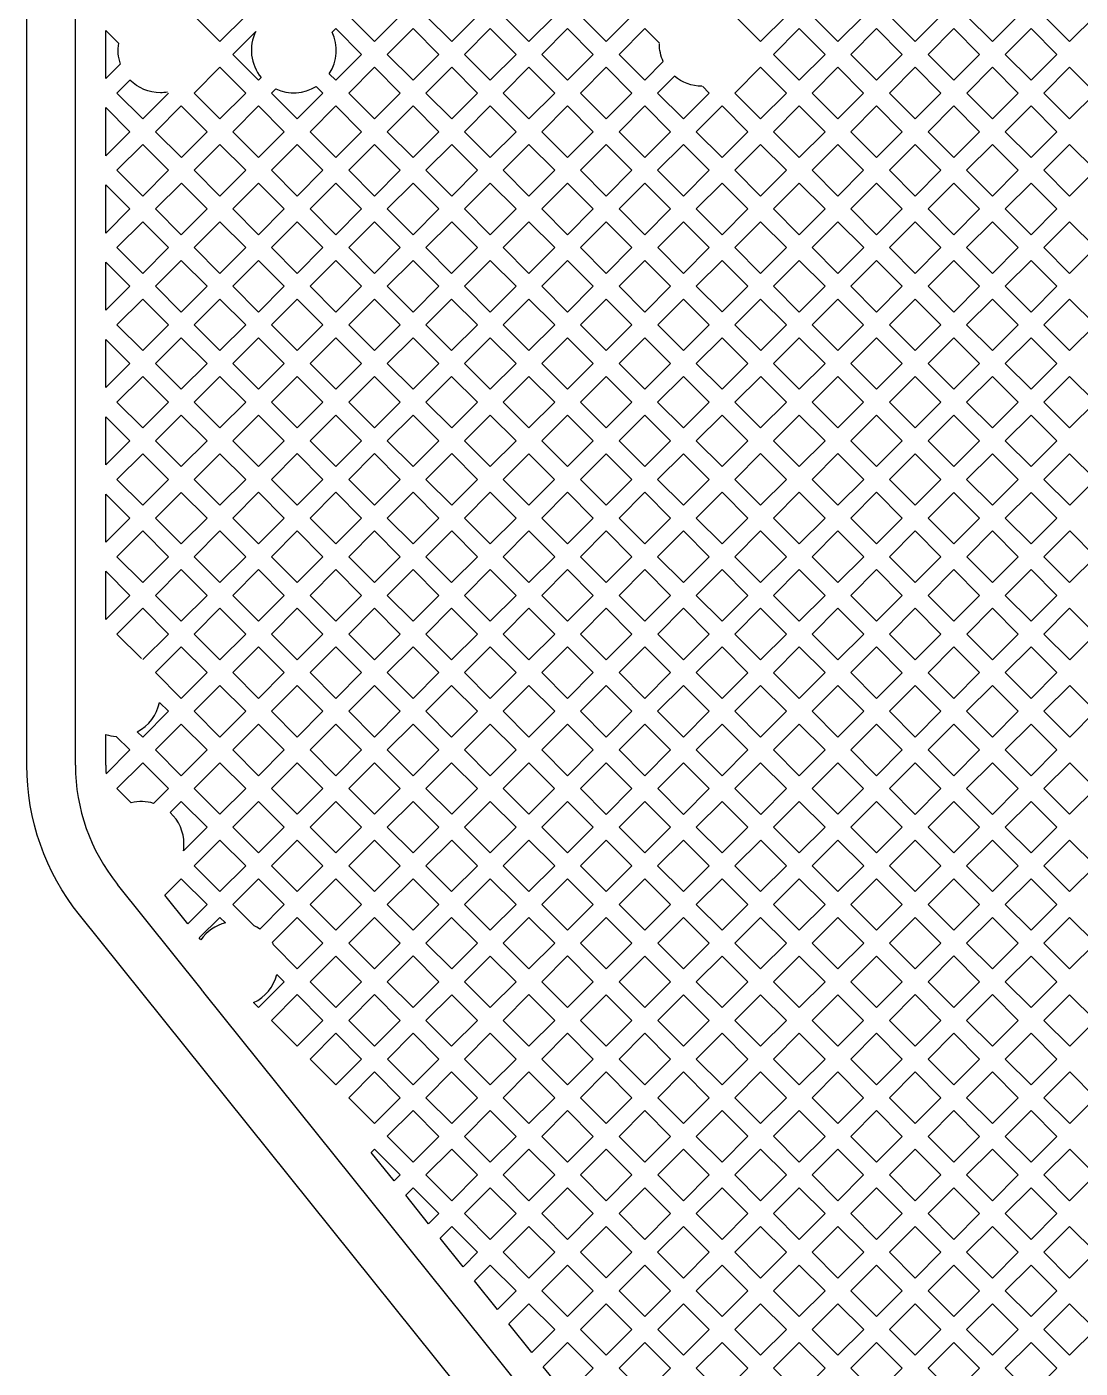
# Model space of a CAD drawing. Extents: x 1596 to 1844, y -134 to 41.
# Drawn here: x 1627.4 to 1631.81, y -67.77 to -62.16 of the extents above; entities that cross this region are included whole.
import ezdxf

# ---------------------------------------------------------------- set-up
doc = ezdxf.new("R2010")
doc.units = 0
doc.layers.add('gbr-dxf_layer0', color=7, linetype='Continuous')
doc.layers.add('gbr-outline-dxf_layer1', color=2, linetype='Continuous')

msp = doc.modelspace()

# ---------------------------------------------------------------- linework, layer by layer
at = {"layer": 'gbr-dxf_layer0'}
for p, q in [((1627.7353, -62.3784), (1627.7353, -62.1773)), ((1628.267, -62.2778), (1628.3631, -62.1817)), ((1627.7353, -62.7017), (1627.7353, -62.5004)), ((1627.7353, -63.0251), (1627.7353, -62.8237)), ((1627.7353, -63.3481), (1627.7353, -63.147)), ((1627.7353, -63.6715), (1627.7353, -63.4704)), ((1627.7353, -63.9948), (1627.7353, -63.7937)), ((1627.7353, -64.3182), (1627.7353, -64.1168)), ((1627.7353, -64.6413), (1627.7353, -64.4402)), ((1627.782, -64.7024), (1627.8848, -64.8052))]:
    msp.add_line(p, q, dxfattribs=at)
at = {"layer": 'gbr-dxf_layer0', "linetype": 'Continuous'}
for points in [[(1627.6081, -64.953, -0.013652), (1627.6083, -64.9434), (1627.6083, -59.6032, -0.414219), (1627.905, -59.3065), (1628.8828, -59.3065)], [(1627.7353, -62.1773), (1627.7885, -62.2304, 0.125874), (1627.7955, -62.3182), (1627.7353, -62.3784)], [(1628.3631, -62.1817, 0.297033), (1628.3859, -62.3744), (1628.3748, -62.3856), (1628.267, -62.2778)], [(1629.8834, -62.2778), (1629.9911, -62.3855), (1630.0686, -62.308, -0.109125), (1630.0521, -62.2331)], [(1627.9938, -62.4358, -0.042719), (1627.9637, -62.4384, -0.201785), (1627.8366, -62.3849), (1627.7821, -62.4394)], [(1630.2299, -62.4109, -0.176912), (1630.1153, -62.3691), (1630.045, -62.4394)], [(1627.6083, -65.2514), (1627.6083, -64.9625, -0.013665), (1627.6081, -64.953)], [(1627.7353, -65.2514), (1627.7353, -65.1234, 0.062695), (1627.7791, -65.1306), (1627.8359, -65.1874), (1627.7363, -65.287)], [(1628.0605, -65.6092, 0.039385), (1628.0627, -65.5813, 0.211271), (1628.0046, -65.4498)], [(1630.4183, -78.5732), (1630.4183, -75.576), (1630.4183, -74.941), (1630.4183, -71.9438), (1630.4183, -71.3088), (1630.4183, -70.6738), (1630.4183, -70.0388), (1630.4183, -69.4038), (1630.4183, -69.0319), (1628.1464, -66.2016, -0.026049), (1628.1349, -66.1872), (1627.7839, -65.7499)]]:
    msp.add_lwpolyline(points, format="xyb", dxfattribs=at)
for points in [[(1628.1053, -62.1162), (1628.2131, -62.0084), (1628.3209, -62.1162), (1628.2131, -62.2239)], [(1628.752, -62.1162), (1628.8598, -62.0084), (1628.9675, -62.116), (1628.8597, -62.2238)], [(1629.0752, -62.116), (1629.1829, -62.0084), (1629.2907, -62.1162), (1629.183, -62.2238)], [(1629.3984, -62.1162), (1629.5062, -62.0084), (1629.614, -62.1162), (1629.5062, -62.2239)], [(1629.7218, -62.1162), (1629.8296, -62.0084), (1629.9373, -62.1162), (1629.8296, -62.2239)], [(1630.3682, -62.1161), (1630.476, -62.0083), (1630.5838, -62.1161), (1630.476, -62.2239)], [(1630.6916, -62.1161), (1630.7994, -62.0083), (1630.9072, -62.116), (1630.7994, -62.2239)], [(1631.015, -62.116), (1631.1227, -62.0084), (1631.2305, -62.1162), (1631.1228, -62.2238)], [(1631.3382, -62.1162), (1631.446, -62.0084), (1631.5538, -62.1161), (1631.446, -62.2239)], [(1631.6615, -62.1161), (1631.7693, -62.0083), (1631.8771, -62.1161), (1631.7693, -62.2239)], [(1628.9135, -62.2777), (1629.0213, -62.1699), (1629.1291, -62.2777), (1629.0213, -62.3855)], [(1629.2369, -62.2777), (1629.3445, -62.17), (1629.4523, -62.2778), (1629.3447, -62.3855)], [(1629.5601, -62.2778), (1629.6679, -62.17), (1629.7757, -62.2778), (1629.6679, -62.3856)], [(1630.5299, -62.2778), (1630.6377, -62.17), (1630.7455, -62.2778), (1630.6377, -62.3856)], [(1630.8532, -62.2778), (1630.9611, -62.1699), (1631.0689, -62.2777), (1630.961, -62.3856)], [(1631.1767, -62.2777), (1631.2843, -62.17), (1631.3921, -62.2778), (1631.2844, -62.3855)], [(1631.4998, -62.2778), (1631.6076, -62.17), (1631.7154, -62.2778), (1631.6076, -62.3856)], [(1628.1053, -62.4395), (1628.2131, -62.3317), (1628.3209, -62.4395), (1628.2131, -62.5473)], [(1628.7519, -62.4394), (1628.8597, -62.3316), (1628.9675, -62.4394), (1628.8597, -62.5472)], [(1629.0752, -62.4394), (1629.183, -62.3316), (1629.2908, -62.4394), (1629.183, -62.5472)], [(1629.3986, -62.4394), (1629.5062, -62.3317), (1629.614, -62.4395), (1629.5063, -62.5472)], [(1629.7218, -62.4395), (1629.8296, -62.3317), (1629.9372, -62.4394), (1629.8294, -62.5472)], [(1630.3683, -62.4394), (1630.476, -62.3317), (1630.5838, -62.4395), (1630.4761, -62.5472)], [(1630.6916, -62.4395), (1630.7994, -62.3317), (1630.9071, -62.4395), (1630.7994, -62.5472)], [(1631.0149, -62.4395), (1631.1228, -62.3316), (1631.2305, -62.4393), (1631.1226, -62.5472)], [(1631.3383, -62.4393), (1631.446, -62.3317), (1631.5537, -62.4394), (1631.4461, -62.5471)], [(1631.6615, -62.4394), (1631.7693, -62.3317), (1631.877, -62.4394), (1631.7692, -62.5472)], [(1627.9438, -62.601), (1628.0514, -62.4934), (1628.1592, -62.6012), (1628.0516, -62.7088)], [(1628.267, -62.6012), (1628.3748, -62.4934), (1628.4824, -62.601), (1628.3746, -62.7088)], [(1628.5902, -62.601), (1628.698, -62.4932), (1628.8058, -62.601), (1628.698, -62.7088)], [(1628.9135, -62.601), (1629.0213, -62.4932), (1629.1291, -62.601), (1629.0213, -62.7088)], [(1629.2369, -62.601), (1629.3447, -62.4932), (1629.4525, -62.601), (1629.3447, -62.7088)], [(1629.5602, -62.601), (1629.6679, -62.4934), (1629.7756, -62.601), (1629.6679, -62.7087)], [(1629.8833, -62.601), (1629.9911, -62.4932), (1630.0989, -62.601), (1629.9911, -62.7088)], [(1630.2067, -62.601), (1630.3144, -62.4932), (1630.4222, -62.601), (1630.3144, -62.7088)], [(1630.53, -62.601), (1630.6377, -62.4933), (1630.7455, -62.6011), (1630.6378, -62.7088)], [(1630.8532, -62.6011), (1630.961, -62.4934), (1631.0688, -62.6011), (1630.961, -62.7089)], [(1631.1765, -62.6011), (1631.2844, -62.4932), (1631.3922, -62.601), (1631.2843, -62.7089)], [(1631.4999, -62.601), (1631.6076, -62.4933), (1631.7153, -62.601), (1631.6077, -62.7087)], [(1627.7821, -62.7627), (1627.8899, -62.6549), (1627.9977, -62.7627), (1627.8899, -62.8705)], [(1628.1054, -62.7627), (1628.2131, -62.655), (1628.3208, -62.7627), (1628.2131, -62.8704)], [(1628.4285, -62.7627), (1628.5363, -62.6549), (1628.6441, -62.7627), (1628.5363, -62.8705)], [(1628.7519, -62.7627), (1628.8597, -62.6549), (1628.9674, -62.7627), (1628.8597, -62.8705)], [(1629.0752, -62.7627), (1629.183, -62.6549), (1629.2908, -62.7627), (1629.183, -62.8705)], [(1629.3986, -62.7627), (1629.5063, -62.6549), (1629.614, -62.7626), (1629.5062, -62.8704)], [(1629.7218, -62.7626), (1629.8294, -62.6549), (1629.9372, -62.7627), (1629.8296, -62.8704)], [(1630.045, -62.7627), (1630.1528, -62.6549), (1630.2606, -62.7627), (1630.1528, -62.8705)], [(1630.3683, -62.7627), (1630.4761, -62.6549), (1630.5839, -62.7627), (1630.4761, -62.8705)], [(1630.6917, -62.7627), (1630.7994, -62.655), (1630.9071, -62.7627), (1630.7994, -62.8704)], [(1631.0149, -62.7627), (1631.1226, -62.655), (1631.2304, -62.7627), (1631.1227, -62.8705)], [(1631.3382, -62.7627), (1631.4461, -62.6549), (1631.5538, -62.7626), (1631.4459, -62.8705)], [(1631.6615, -62.7626), (1631.7692, -62.6549), (1631.877, -62.7627), (1631.7693, -62.8704)], [(1627.9438, -62.9244), (1628.0516, -62.8166), (1628.1592, -62.9243), (1628.0514, -63.032)], [(1628.267, -62.9243), (1628.3746, -62.8166), (1628.4824, -62.9244), (1628.3748, -63.032)], [(1628.5902, -62.9244), (1628.698, -62.8166), (1628.8058, -62.9244), (1628.698, -63.0322)], [(1628.9135, -62.9244), (1629.0213, -62.8166), (1629.1291, -62.9244), (1629.0213, -63.0322)], [(1629.2369, -62.9244), (1629.3447, -62.8166), (1629.4523, -62.9243), (1629.3445, -63.032)], [(1629.5601, -62.9243), (1629.6679, -62.8165), (1629.7757, -62.9243), (1629.6679, -63.032)], [(1629.8834, -62.9243), (1629.9911, -62.8166), (1630.0989, -62.9244), (1629.9912, -63.032)], [(1630.2067, -62.9244), (1630.3144, -62.8166), (1630.4222, -62.9244), (1630.3144, -63.0322)], [(1630.53, -62.9244), (1630.6378, -62.8166), (1630.7455, -62.9243), (1630.6377, -63.0321)], [(1630.8533, -62.9243), (1630.961, -62.8166), (1631.0688, -62.9244), (1630.9611, -63.0321)], [(1631.1765, -62.9244), (1631.2843, -62.8166), (1631.392, -62.9243), (1631.2843, -63.0321)], [(1631.4998, -62.9243), (1631.6077, -62.8165), (1631.7154, -62.9243), (1631.6076, -63.0321)], [(1627.7821, -63.0861), (1627.8899, -62.9783), (1627.9976, -63.0859), (1627.8898, -63.1937)], [(1628.1053, -63.0859), (1628.2131, -62.9781), (1628.3209, -63.0859), (1628.2131, -63.1937)], [(1628.4287, -63.0859), (1628.5363, -62.9783), (1628.6441, -63.0861), (1628.5364, -63.1937)], [(1628.7519, -63.0861), (1628.8597, -62.9783), (1628.9674, -63.0861), (1628.8597, -63.1938)], [(1629.0752, -63.0861), (1629.183, -62.9783), (1629.2907, -63.0859), (1629.1829, -63.1937)], [(1629.3984, -63.0859), (1629.5062, -62.9781), (1629.614, -63.0859), (1629.5062, -63.1937)], [(1629.7218, -63.0859), (1629.8296, -62.9781), (1629.9373, -63.0859), (1629.8296, -63.1937)], [(1630.0451, -63.0859), (1630.1528, -62.9783), (1630.2606, -63.0861), (1630.1529, -63.1937)], [(1630.3683, -63.0861), (1630.4761, -62.9783), (1630.5838, -63.086), (1630.476, -63.1938)], [(1630.6916, -63.086), (1630.7994, -62.9782), (1630.9072, -63.086), (1630.7994, -63.1938)], [(1631.0149, -63.086), (1631.1227, -62.9783), (1631.2304, -63.086), (1631.1227, -63.1937)], [(1631.3381, -63.086), (1631.4459, -62.9782), (1631.5537, -63.086), (1631.4459, -63.1938)], [(1631.6615, -63.086), (1631.7693, -62.9782), (1631.8771, -63.0859), (1631.7692, -63.1937)], [(1627.9436, -63.2476), (1628.0514, -63.1398), (1628.1592, -63.2476), (1628.0514, -63.3554)], [(1628.267, -63.2476), (1628.3748, -63.1398), (1628.4826, -63.2476), (1628.3748, -63.3554)], [(1628.5903, -63.2476), (1628.698, -63.1399), (1628.8058, -63.2477), (1628.6981, -63.3554)], [(1628.9135, -63.2477), (1629.0213, -63.1399), (1629.129, -63.2476), (1629.0212, -63.3554)], [(1629.2368, -63.2476), (1629.3445, -63.1398), (1629.4523, -63.2476), (1629.3445, -63.3554)], [(1629.5601, -63.2476), (1629.6679, -63.1398), (1629.7757, -63.2476), (1629.6679, -63.3554)], [(1629.8834, -63.2476), (1629.9912, -63.1398), (1630.099, -63.2476), (1629.9912, -63.3554)], [(1630.2068, -63.2476), (1630.3144, -63.1399), (1630.4222, -63.2476), (1630.3145, -63.3553)], [(1630.5299, -63.2477), (1630.6377, -63.1399), (1630.7455, -63.2477), (1630.6377, -63.3554)], [(1630.8533, -63.2477), (1630.9611, -63.1399), (1631.0688, -63.2476), (1630.961, -63.3554)], [(1631.1766, -63.2476), (1631.2843, -63.1399), (1631.3921, -63.2477), (1631.2843, -63.3554)], [(1631.4998, -63.2477), (1631.6076, -63.1399), (1631.7153, -63.2476), (1631.6075, -63.3554)], [(1627.782, -63.4093), (1627.8898, -63.3015), (1627.9976, -63.4093), (1627.8898, -63.5171)], [(1628.1053, -63.4093), (1628.2131, -63.3015), (1628.3209, -63.4093), (1628.2131, -63.5171)], [(1628.4287, -63.4093), (1628.5364, -63.3015), (1628.6442, -63.4093), (1628.5364, -63.5171)], [(1628.752, -63.4093), (1628.8597, -63.3016), (1628.9673, -63.4093), (1628.8597, -63.5169)], [(1629.0751, -63.4093), (1629.1829, -63.3015), (1629.2907, -63.4093), (1629.1829, -63.5171)], [(1629.3984, -63.4093), (1629.5062, -63.3015), (1629.614, -63.4093), (1629.5062, -63.5171)], [(1629.7218, -63.4093), (1629.8296, -63.3015), (1629.9373, -63.4093), (1629.8296, -63.5171)], [(1630.0451, -63.4093), (1630.1529, -63.3015), (1630.2606, -63.4092), (1630.1528, -63.517)], [(1630.3684, -63.4092), (1630.476, -63.3015), (1630.5838, -63.4093), (1630.4762, -63.517)], [(1630.6916, -63.4093), (1630.7994, -63.3015), (1630.9071, -63.4093), (1630.7993, -63.5171)], [(1631.0149, -63.4093), (1631.1227, -63.3015), (1631.2305, -63.4093), (1631.1227, -63.5171)], [(1631.3382, -63.4093), (1631.4459, -63.3016), (1631.5537, -63.4093), (1631.4459, -63.517)], [(1631.6614, -63.4093), (1631.7692, -63.3015), (1631.8771, -63.4094), (1631.7693, -63.5171)], [(1627.9436, -63.5709), (1628.0514, -63.4631), (1628.1592, -63.5709), (1628.0514, -63.6787)], [(1628.267, -63.5709), (1628.3748, -63.4631), (1628.4826, -63.5709), (1628.3748, -63.6787)], [(1628.5903, -63.5709), (1628.6981, -63.4631), (1628.8058, -63.5708), (1628.698, -63.6786)], [(1628.9135, -63.5708), (1629.0212, -63.4631), (1629.129, -63.5709), (1629.0213, -63.6786)], [(1629.2368, -63.5709), (1629.3445, -63.4631), (1629.4523, -63.5709), (1629.3445, -63.6787)], [(1629.5601, -63.5709), (1629.6679, -63.4631), (1629.7757, -63.5709), (1629.6679, -63.6787)], [(1629.8834, -63.5709), (1629.9912, -63.4631), (1630.0989, -63.5709), (1629.9911, -63.6786)], [(1630.2067, -63.5709), (1630.3145, -63.4631), (1630.4223, -63.5709), (1630.3145, -63.6786)], [(1630.53, -63.5709), (1630.6377, -63.4632), (1630.7454, -63.5709), (1630.6378, -63.6786)], [(1630.8532, -63.5709), (1630.961, -63.4631), (1631.0688, -63.5709), (1630.961, -63.6787)], [(1631.1766, -63.5709), (1631.2843, -63.4631), (1631.3921, -63.5709), (1631.2843, -63.6787)], [(1631.4998, -63.5709), (1631.6075, -63.4632), (1631.7154, -63.571), (1631.6077, -63.6787)], [(1627.782, -63.7326), (1627.8898, -63.6248), (1627.9976, -63.7326), (1627.8898, -63.8404)], [(1628.1053, -63.7326), (1628.2131, -63.6248), (1628.3209, -63.7326), (1628.2131, -63.8404)], [(1628.4287, -63.7326), (1628.5364, -63.6248), (1628.6441, -63.7325), (1628.5363, -63.8403)], [(1628.7519, -63.7325), (1628.8597, -63.6247), (1628.9674, -63.7325), (1628.8597, -63.8403)], [(1629.0752, -63.7325), (1629.1829, -63.6248), (1629.2907, -63.7326), (1629.183, -63.8403)], [(1629.3984, -63.7326), (1629.5062, -63.6248), (1629.614, -63.7326), (1629.5062, -63.8404)], [(1629.7218, -63.7326), (1629.8296, -63.6248), (1629.9373, -63.7325), (1629.8295, -63.8403)], [(1630.045, -63.7325), (1630.1528, -63.6247), (1630.2606, -63.7325), (1630.1528, -63.8403)], [(1630.3684, -63.7325), (1630.4762, -63.6247), (1630.5839, -63.7325), (1630.4761, -63.8403)], [(1630.6917, -63.7325), (1630.7993, -63.6248), (1630.9071, -63.7326), (1630.7995, -63.8403)], [(1631.0149, -63.7326), (1631.1227, -63.6248), (1631.2304, -63.7325), (1631.1226, -63.8403)], [(1631.3382, -63.7325), (1631.4459, -63.6248), (1631.5538, -63.7326), (1631.446, -63.8404)], [(1631.6616, -63.7326), (1631.7693, -63.6249), (1631.877, -63.7326), (1631.7693, -63.8403)], [(1627.9436, -63.8943), (1628.0514, -63.7865), (1628.1592, -63.8943), (1628.0514, -64.0021)], [(1628.267, -63.8943), (1628.3748, -63.7865), (1628.4824, -63.8942), (1628.3746, -64.0019)], [(1628.5902, -63.8942), (1628.698, -63.7864), (1628.8058, -63.8942), (1628.698, -64.0019)], [(1628.9135, -63.8942), (1629.0213, -63.7864), (1629.1291, -63.8942), (1629.0213, -64.0019)], [(1629.2369, -63.8942), (1629.3445, -63.7865), (1629.4523, -63.8943), (1629.3447, -64.0019)], [(1629.5601, -63.8943), (1629.6679, -63.7865), (1629.7756, -63.8942), (1629.6678, -64.002)], [(1629.8834, -63.8942), (1629.9911, -63.7864), (1630.0989, -63.8942), (1629.9911, -64.002)], [(1630.2067, -63.8942), (1630.3145, -63.7864), (1630.4222, -63.8942), (1630.3144, -64.0019)], [(1630.53, -63.8942), (1630.6378, -63.7864), (1630.7456, -63.8942), (1630.6378, -64.0019)], [(1630.8533, -63.8942), (1630.961, -63.7865), (1631.0687, -63.8942), (1630.9611, -64.0019)], [(1631.1765, -63.8942), (1631.2843, -63.7864), (1631.3921, -63.8943), (1631.2843, -64.0021)], [(1631.4999, -63.8943), (1631.6077, -63.7865), (1631.7154, -63.8942), (1631.6076, -64.002)], [(1627.7821, -64.0558), (1627.8898, -63.9482), (1627.9976, -64.056), (1627.8899, -64.1636)], [(1628.1053, -64.056), (1628.2131, -63.9482), (1628.3208, -64.0558), (1628.213, -64.1636)], [(1628.4285, -64.0558), (1628.5363, -63.948), (1628.6441, -64.0558), (1628.5363, -64.1636)], [(1628.7519, -64.0558), (1628.8597, -63.948), (1628.9675, -64.0558), (1628.8597, -64.1636)], [(1629.0752, -64.0558), (1629.183, -63.948), (1629.2908, -64.0558), (1629.183, -64.1636)], [(1629.3986, -64.0558), (1629.5062, -63.9482), (1629.6139, -64.0559), (1629.5062, -64.1635)], [(1629.7217, -64.0559), (1629.8295, -63.9481), (1629.9373, -64.0559), (1629.8295, -64.1637)], [(1630.045, -64.0559), (1630.1528, -63.9481), (1630.2606, -64.0558), (1630.1528, -64.1636)], [(1630.3683, -64.0558), (1630.4761, -63.948), (1630.5839, -64.0558), (1630.4761, -64.1636)], [(1630.6917, -64.0558), (1630.7995, -63.948), (1630.9072, -64.0557), (1630.7994, -64.1635)], [(1631.0149, -64.0558), (1631.1226, -63.9481), (1631.2305, -64.056), (1631.1228, -64.1636)], [(1631.3382, -64.056), (1631.446, -63.9482), (1631.5537, -64.0559), (1631.4459, -64.1637)], [(1631.6615, -64.0559), (1631.7693, -63.9481), (1631.8771, -64.056), (1631.7694, -64.1637)], [(1627.9438, -64.2175), (1628.0514, -64.1098), (1628.1591, -64.2175), (1628.0514, -64.3252)], [(1628.2669, -64.2175), (1628.3746, -64.1097), (1628.4824, -64.2175), (1628.3746, -64.3253)], [(1628.5902, -64.2175), (1628.698, -64.1097), (1628.8058, -64.2175), (1628.698, -64.3253)], [(1628.9135, -64.2175), (1629.0213, -64.1097), (1629.1291, -64.2175), (1629.0213, -64.3253)], [(1629.2369, -64.2175), (1629.3447, -64.1097), (1629.4524, -64.2174), (1629.3446, -64.3252)], [(1629.5601, -64.2174), (1629.6678, -64.1097), (1629.7756, -64.2175), (1629.6679, -64.3252)], [(1629.8833, -64.2175), (1629.9911, -64.1097), (1630.0989, -64.2175), (1629.9911, -64.3253)], [(1630.2067, -64.2175), (1630.3144, -64.1097), (1630.4222, -64.2175), (1630.3144, -64.3253)], [(1630.53, -64.2175), (1630.6378, -64.1097), (1630.7455, -64.2174), (1630.6377, -64.3252)], [(1630.8533, -64.2174), (1630.9611, -64.1096), (1631.0689, -64.2175), (1630.9611, -64.3253)], [(1631.1767, -64.2175), (1631.2843, -64.1098), (1631.3921, -64.2175), (1631.2844, -64.3252)], [(1631.4998, -64.2175), (1631.6076, -64.1098), (1631.7155, -64.2176), (1631.6077, -64.3254)], [(1627.7821, -64.3792), (1627.8899, -64.2714), (1627.9976, -64.379), (1627.8898, -64.4868)], [(1628.1053, -64.379), (1628.213, -64.2714), (1628.3208, -64.3792), (1628.2131, -64.4868)], [(1628.4285, -64.3792), (1628.5363, -64.2714), (1628.6441, -64.3792), (1628.5363, -64.487)], [(1628.7519, -64.3792), (1628.8597, -64.2714), (1628.9675, -64.3792), (1628.8597, -64.487)], [(1629.0752, -64.3792), (1629.183, -64.2714), (1629.2907, -64.3791), (1629.1829, -64.4869)], [(1629.3985, -64.3791), (1629.5062, -64.2713), (1629.614, -64.3791), (1629.5062, -64.4869)], [(1629.7218, -64.3791), (1629.8295, -64.2714), (1629.9372, -64.3792), (1629.8296, -64.4868)], [(1630.045, -64.3792), (1630.1528, -64.2714), (1630.2606, -64.3792), (1630.1528, -64.487)], [(1630.3683, -64.3792), (1630.4761, -64.2714), (1630.5838, -64.3791), (1630.476, -64.4869)], [(1630.6916, -64.3791), (1630.7994, -64.2713), (1630.9072, -64.3792), (1630.7995, -64.487)], [(1631.015, -64.3792), (1631.1228, -64.2714), (1631.2305, -64.3791), (1631.1227, -64.4869)], [(1631.3383, -64.3791), (1631.4459, -64.2714), (1631.5538, -64.3793), (1631.4461, -64.487)], [(1631.6616, -64.3793), (1631.7694, -64.2715), (1631.877, -64.3792), (1631.7692, -64.487)], [(1627.9436, -64.5407), (1628.0514, -64.4329), (1628.1592, -64.5407), (1628.0514, -64.6485)], [(1628.267, -64.5407), (1628.3746, -64.433), (1628.4824, -64.5408), (1628.3748, -64.6485)], [(1628.5902, -64.5408), (1628.698, -64.433), (1628.8058, -64.5408), (1628.698, -64.6486)], [(1628.9135, -64.5408), (1629.0213, -64.433), (1629.129, -64.5407), (1629.0212, -64.6485)], [(1629.2368, -64.5407), (1629.3446, -64.433), (1629.4524, -64.5407), (1629.3446, -64.6485)], [(1629.5601, -64.5407), (1629.6679, -64.433), (1629.7757, -64.5407), (1629.6679, -64.6485)], [(1629.8834, -64.5407), (1629.9911, -64.433), (1630.0989, -64.5408), (1629.9912, -64.6485)], [(1630.2067, -64.5408), (1630.3144, -64.433), (1630.4221, -64.5407), (1630.3144, -64.6485)], [(1630.5299, -64.5408), (1630.6377, -64.433), (1630.7456, -64.5408), (1630.6378, -64.6486)], [(1630.8533, -64.5408), (1630.9611, -64.433), (1631.0688, -64.5408), (1630.961, -64.6485)], [(1631.1766, -64.5408), (1631.2844, -64.433), (1631.3923, -64.5408), (1631.2845, -64.6486)], [(1631.5, -64.5408), (1631.6077, -64.4332), (1631.7153, -64.5408), (1631.6077, -64.6485)], [(1628.1053, -64.7024), (1628.2131, -64.5946), (1628.3209, -64.7024), (1628.2131, -64.8102)], [(1628.4287, -64.7024), (1628.5363, -64.5947), (1628.6441, -64.7025), (1628.5364, -64.8102)], [(1628.7519, -64.7025), (1628.8597, -64.5947), (1628.9673, -64.7024), (1628.8596, -64.8102)], [(1629.0751, -64.7024), (1629.1829, -64.5946), (1629.2907, -64.7024), (1629.1829, -64.8102)], [(1629.3985, -64.7024), (1629.5062, -64.5946), (1629.614, -64.7024), (1629.5062, -64.8102)], [(1629.7218, -64.7024), (1629.8296, -64.5946), (1629.9373, -64.7024), (1629.8296, -64.8102)], [(1630.0451, -64.7024), (1630.1528, -64.5947), (1630.2605, -64.7024), (1630.1528, -64.8101)], [(1630.3682, -64.7024), (1630.476, -64.5946), (1630.5839, -64.7025), (1630.4761, -64.8103)], [(1630.6917, -64.7025), (1630.7995, -64.5947), (1630.9072, -64.7024), (1630.7994, -64.8102)], [(1631.0149, -64.7024), (1631.1227, -64.5946), (1631.2306, -64.7025), (1631.1228, -64.8103)], [(1631.3384, -64.7025), (1631.4461, -64.5947), (1631.5538, -64.7024), (1631.446, -64.8102)], [(1631.6616, -64.7024), (1631.7692, -64.5947), (1631.877, -64.7025), (1631.7694, -64.8102)], [(1627.9436, -64.8641), (1628.0514, -64.7563), (1628.1592, -64.8641), (1628.0514, -64.9718)], [(1628.267, -64.8641), (1628.3748, -64.7563), (1628.4826, -64.8641), (1628.3748, -64.9718)], [(1628.5903, -64.8641), (1628.698, -64.7564), (1628.8057, -64.8641), (1628.698, -64.9717)], [(1628.9134, -64.8641), (1629.0212, -64.7563), (1629.129, -64.8641), (1629.0212, -64.9719)], [(1629.2368, -64.8641), (1629.3446, -64.7563), (1629.4523, -64.8641), (1629.3445, -64.9718)], [(1629.5601, -64.8641), (1629.6679, -64.7563), (1629.7757, -64.8641), (1629.6679, -64.9718)], [(1629.8834, -64.8641), (1629.9912, -64.7563), (1630.0989, -64.864), (1629.9911, -64.9717)], [(1630.2067, -64.864), (1630.3144, -64.7563), (1630.4222, -64.8642), (1630.3146, -64.9718)], [(1630.53, -64.8642), (1630.6378, -64.7564), (1630.7455, -64.8641), (1630.6377, -64.9719)], [(1630.8533, -64.8641), (1630.961, -64.7563), (1631.0689, -64.8642), (1630.9611, -64.972)], [(1631.1767, -64.8642), (1631.2845, -64.7564), (1631.3921, -64.8641), (1631.2843, -64.9718)], [(1631.4999, -64.8641), (1631.6077, -64.7563), (1631.7155, -64.8641), (1631.6077, -64.9718)], [(1628.1053, -65.0257), (1628.2131, -64.9179), (1628.3209, -65.0257), (1628.2131, -65.1335)], [(1628.4287, -65.0257), (1628.5364, -64.9179), (1628.6441, -65.0256), (1628.5363, -65.1334)], [(1628.7519, -65.0256), (1628.8596, -64.918), (1628.9673, -65.0257), (1628.8597, -65.1334)], [(1629.0751, -65.0257), (1629.1829, -64.918), (1629.2907, -65.0257), (1629.1829, -65.1335)], [(1629.3984, -65.0257), (1629.5062, -64.9179), (1629.614, -65.0257), (1629.5062, -65.1335)], [(1629.7218, -65.0257), (1629.8296, -64.9179), (1629.9373, -65.0256), (1629.8295, -65.1334)], [(1630.045, -65.0256), (1630.1528, -64.9178), (1630.2607, -65.0257), (1630.1529, -65.1335)], [(1630.3685, -65.0257), (1630.4761, -64.9181), (1630.5838, -65.0258), (1630.4761, -65.1334)], [(1630.6916, -65.0258), (1630.7994, -64.918), (1630.9072, -65.0259), (1630.7995, -65.1336)], [(1631.015, -65.0259), (1631.1228, -64.9181), (1631.2305, -65.0257), (1631.1227, -65.1335)], [(1631.3382, -65.0257), (1631.446, -64.9179), (1631.5538, -65.0257), (1631.446, -65.1335)], [(1631.6616, -65.0257), (1631.7694, -64.9179), (1631.8771, -65.0257), (1631.7694, -65.1335)], [(1627.9436, -65.1874), (1628.0514, -65.0796), (1628.1592, -65.1874), (1628.0514, -65.2952)], [(1628.267, -65.1874), (1628.3748, -65.0796), (1628.4824, -65.1873), (1628.3747, -65.2951)], [(1628.5902, -65.1873), (1628.698, -65.0795), (1628.8058, -65.1873), (1628.698, -65.2951)], [(1628.9136, -65.1873), (1629.0212, -65.0796), (1629.129, -65.1874), (1629.0213, -65.2951)], [(1629.2368, -65.1874), (1629.3445, -65.0796), (1629.4523, -65.1874), (1629.3445, -65.2952)], [(1629.5601, -65.1874), (1629.6679, -65.0796), (1629.7756, -65.1873), (1629.6678, -65.2951)], [(1629.8833, -65.1873), (1629.9911, -65.0795), (1630.099, -65.1874), (1629.9912, -65.2952)], [(1630.2068, -65.1874), (1630.3146, -65.0796), (1630.4223, -65.1873), (1630.3145, -65.2951)], [(1630.53, -65.1873), (1630.6377, -65.0796), (1630.7456, -65.1875), (1630.6379, -65.2952)], [(1630.8533, -65.1875), (1630.9611, -65.0797), (1631.0688, -65.1874), (1630.961, -65.2952)], [(1631.1766, -65.1874), (1631.2843, -65.0796), (1631.3921, -65.1874), (1631.2843, -65.2952)], [(1631.4999, -65.1874), (1631.6077, -65.0796), (1631.7155, -65.1874), (1631.6077, -65.2952)], [(1628.1053, -65.3491), (1628.2131, -65.2413), (1628.3208, -65.3489), (1628.213, -65.4567)], [(1628.4285, -65.349), (1628.5363, -65.2412), (1628.6441, -65.349), (1628.5363, -65.4567)], [(1628.7519, -65.349), (1628.8597, -65.2412), (1628.9674, -65.3489), (1628.8597, -65.4567)], [(1629.0752, -65.3489), (1629.1829, -65.2413), (1629.2907, -65.3491), (1629.183, -65.4567)], [(1629.3984, -65.3491), (1629.5062, -65.2413), (1629.6139, -65.349), (1629.5061, -65.4567)], [(1629.7217, -65.349), (1629.8295, -65.2412), (1629.9373, -65.3491), (1629.8296, -65.4569)], [(1630.0451, -65.3491), (1630.1529, -65.2413), (1630.2606, -65.349), (1630.1528, -65.4568)], [(1630.3684, -65.349), (1630.4761, -65.2412), (1630.584, -65.3491), (1630.4762, -65.4569)], [(1630.6918, -65.3491), (1630.7995, -65.2414), (1630.9071, -65.3491), (1630.7995, -65.4567)], [(1631.0149, -65.3491), (1631.1227, -65.2413), (1631.2305, -65.3491), (1631.1227, -65.4569)], [(1631.3382, -65.3491), (1631.446, -65.2413), (1631.5538, -65.3491), (1631.446, -65.4569)], [(1631.6616, -65.3491), (1631.7694, -65.2413), (1631.877, -65.3489), (1631.7692, -65.4567)], [(1628.2669, -65.5106), (1628.3747, -65.4028), (1628.4824, -65.5106), (1628.3747, -65.6184)], [(1628.5902, -65.5106), (1628.698, -65.4028), (1628.8058, -65.5106), (1628.698, -65.6184)], [(1628.9135, -65.5106), (1629.0213, -65.4028), (1629.1291, -65.5106), (1629.0213, -65.6184)], [(1629.2369, -65.5106), (1629.3445, -65.4029), (1629.4522, -65.5106), (1629.3446, -65.6183)], [(1629.56, -65.5106), (1629.6678, -65.4028), (1629.7757, -65.5107), (1629.6679, -65.6185)], [(1629.8834, -65.5107), (1629.9912, -65.4029), (1630.0989, -65.5106), (1629.9911, -65.6184)], [(1630.2067, -65.5106), (1630.3145, -65.4029), (1630.4224, -65.5107), (1630.3146, -65.6185)], [(1630.5301, -65.5107), (1630.6379, -65.4029), (1630.7456, -65.5106), (1630.6378, -65.6184)], [(1630.8533, -65.5106), (1630.961, -65.4029), (1631.0688, -65.5107), (1630.9611, -65.6184)], [(1631.1766, -65.5107), (1631.2843, -65.4029), (1631.3921, -65.5107), (1631.2843, -65.6185)], [(1631.4999, -65.5107), (1631.6077, -65.4029), (1631.7153, -65.5106), (1631.6076, -65.6184)], [(1628.1053, -65.6722), (1628.213, -65.5645), (1628.3208, -65.6723), (1628.2131, -65.7799)], [(1628.4285, -65.6723), (1628.5363, -65.5645), (1628.6441, -65.6723), (1628.5363, -65.7801)], [(1628.7519, -65.6723), (1628.8597, -65.5645), (1628.9674, -65.6723), (1628.8597, -65.7801)], [(1629.0752, -65.6723), (1629.183, -65.5645), (1629.2907, -65.6722), (1629.1829, -65.78)], [(1629.3984, -65.6722), (1629.5061, -65.5645), (1629.614, -65.6724), (1629.5063, -65.7801)], [(1629.7218, -65.6724), (1629.8296, -65.5646), (1629.9372, -65.6723), (1629.8295, -65.7801)], [(1630.045, -65.6723), (1630.1528, -65.5645), (1630.2607, -65.6724), (1630.1529, -65.7802)], [(1630.3685, -65.6724), (1630.4762, -65.5646), (1630.5839, -65.6723), (1630.4761, -65.7801)], [(1630.6917, -65.6723), (1630.7995, -65.5645), (1630.9072, -65.6723), (1630.7995, -65.7801)], [(1631.015, -65.6723), (1631.1227, -65.5646), (1631.2305, -65.6724), (1631.1228, -65.7801)], [(1631.3382, -65.6724), (1631.446, -65.5646), (1631.5537, -65.6723), (1631.4459, -65.7801)], [(1631.6614, -65.6723), (1631.7692, -65.5645), (1631.877, -65.6723), (1631.7692, -65.7801)], [(1627.9827, -65.7947), (1628.0514, -65.726), (1628.1592, -65.8338), (1628.0787, -65.9143)], [(1628.5902, -65.834), (1628.698, -65.7262), (1628.8058, -65.834), (1628.698, -65.9417)], [(1628.9135, -65.834), (1629.0213, -65.7262), (1629.129, -65.8338), (1629.0212, -65.9416)], [(1629.2368, -65.8338), (1629.3446, -65.7261), (1629.4525, -65.834), (1629.3447, -65.9417)], [(1629.5602, -65.834), (1629.6679, -65.7263), (1629.7756, -65.834), (1629.6679, -65.9416)], [(1629.8833, -65.834), (1629.9911, -65.7262), (1630.099, -65.8341), (1629.9912, -65.9419)], [(1630.2068, -65.8341), (1630.3146, -65.7263), (1630.4222, -65.834), (1630.3144, -65.9417)], [(1630.53, -65.834), (1630.6378, -65.7262), (1630.7456, -65.834), (1630.6378, -65.9417)], [(1630.8533, -65.834), (1630.9611, -65.7262), (1631.0689, -65.834), (1630.9611, -65.9417)], [(1631.1767, -65.834), (1631.2843, -65.7263), (1631.392, -65.834), (1631.2843, -65.9416)], [(1631.4998, -65.834), (1631.6076, -65.7262), (1631.7153, -65.834), (1631.6076, -65.9417)], [(1628.7519, -65.9956), (1628.8597, -65.8878), (1628.9673, -65.9955), (1628.8595, -66.1033)], [(1629.0751, -65.9955), (1629.1829, -65.8877), (1629.2908, -65.9956), (1629.183, -66.1034)], [(1629.3986, -65.9956), (1629.5063, -65.8878), (1629.614, -65.9955), (1629.5062, -66.1033)], [(1629.7218, -65.9955), (1629.8295, -65.8879), (1629.9373, -65.9958), (1629.8297, -66.1034)], [(1630.0451, -65.9958), (1630.1529, -65.888), (1630.2606, -65.9956), (1630.1528, -66.1034)], [(1630.3683, -65.9956), (1630.4761, -65.8878), (1630.5839, -65.9956), (1630.4761, -66.1034)], [(1630.6917, -65.9956), (1630.7995, -65.8878), (1630.9072, -65.9956), (1630.7995, -66.1034)], [(1631.015, -65.9956), (1631.1228, -65.8878), (1631.2305, -65.9955), (1631.1227, -66.1033)], [(1631.3382, -65.9955), (1631.4459, -65.8878), (1631.5537, -65.9956), (1631.446, -66.1033)], [(1631.6614, -65.9956), (1631.7692, -65.8878), (1631.877, -65.9956), (1631.7692, -66.1034)], [(1628.5903, -66.1572), (1628.698, -66.0495), (1628.8057, -66.1572), (1628.698, -66.2648)], [(1628.9134, -66.1572), (1629.0212, -66.0494), (1629.1291, -66.1573), (1629.0213, -66.2651)], [(1629.2369, -66.1573), (1629.3447, -66.0495), (1629.4523, -66.1572), (1629.3446, -66.265)], [(1629.5601, -66.1572), (1629.6679, -66.0494), (1629.7758, -66.1573), (1629.668, -66.2651)], [(1629.8836, -66.1573), (1629.9912, -66.0496), (1630.0989, -66.1573), (1629.9912, -66.265)], [(1630.2067, -66.1573), (1630.3144, -66.0495), (1630.4222, -66.1573), (1630.3144, -66.2651)], [(1630.53, -66.1573), (1630.6378, -66.0495), (1630.7456, -66.1573), (1630.6378, -66.2651)], [(1630.8533, -66.1573), (1630.9611, -66.0495), (1631.0688, -66.1572), (1630.961, -66.265)], [(1631.1766, -66.1572), (1631.2843, -66.0494), (1631.3921, -66.1572), (1631.2843, -66.265)], [(1631.4999, -66.1572), (1631.6076, -66.0495), (1631.7153, -66.1573), (1631.6077, -66.265)], [(1628.4287, -66.3188), (1628.5364, -66.211), (1628.6441, -66.3187), (1628.5363, -66.4265)], [(1628.7519, -66.3187), (1628.8595, -66.2111), (1628.9675, -66.319), (1628.8598, -66.4266)], [(1629.0752, -66.319), (1629.183, -66.2112), (1629.2907, -66.3188), (1629.1829, -66.4266)], [(1629.3984, -66.3189), (1629.5062, -66.2111), (1629.6141, -66.319), (1629.5063, -66.4268)], [(1629.7219, -66.319), (1629.8297, -66.2112), (1629.9373, -66.3188), (1629.8296, -66.4266)], [(1630.0451, -66.3188), (1630.1528, -66.2112), (1630.2606, -66.319), (1630.1529, -66.4266)], [(1630.3683, -66.319), (1630.4761, -66.2112), (1630.5839, -66.319), (1630.4761, -66.4268)], [(1630.6917, -66.319), (1630.7995, -66.2112), (1630.9071, -66.3188), (1630.7993, -66.4266)], [(1631.0149, -66.3188), (1631.1227, -66.211), (1631.2305, -66.3188), (1631.1227, -66.4266)], [(1631.3382, -66.3188), (1631.446, -66.211), (1631.5538, -66.3188), (1631.446, -66.4266)], [(1631.6616, -66.3188), (1631.7692, -66.2112), (1631.877, -66.319), (1631.7694, -66.4266)], [(1628.5902, -66.4804), (1628.698, -66.3726), (1628.8059, -66.4805), (1628.6981, -66.5883)], [(1628.9137, -66.4805), (1629.0213, -66.3728), (1629.129, -66.4805), (1629.0213, -66.5882)], [(1629.2368, -66.4805), (1629.3446, -66.3727), (1629.4525, -66.4806), (1629.3447, -66.5884)], [(1629.5602, -66.4806), (1629.668, -66.3728), (1629.7757, -66.4805), (1629.6679, -66.5883)], [(1629.8834, -66.4805), (1629.9912, -66.3727), (1630.099, -66.4805), (1629.9912, -66.5883)], [(1630.2068, -66.4805), (1630.3144, -66.3728), (1630.4222, -66.4806), (1630.3146, -66.5883)], [(1630.53, -66.4806), (1630.6378, -66.3728), (1630.7454, -66.4805), (1630.6377, -66.5883)], [(1630.8532, -66.4805), (1630.961, -66.3727), (1631.0688, -66.4805), (1630.961, -66.5883)], [(1631.1766, -66.4805), (1631.2843, -66.3727), (1631.3921, -66.4805), (1631.2843, -66.5883)], [(1631.4999, -66.4805), (1631.6077, -66.3727), (1631.7155, -66.4805), (1631.6077, -66.5883)], [(1628.752, -66.6422), (1628.8598, -66.5344), (1628.9675, -66.6421), (1628.8597, -66.7498)], [(1629.0752, -66.6421), (1629.1829, -66.5344), (1629.2908, -66.6423), (1629.1831, -66.75)], [(1629.3986, -66.6423), (1629.5063, -66.5345), (1629.614, -66.6422), (1629.5062, -66.75)], [(1629.7218, -66.6422), (1629.8296, -66.5344), (1629.9373, -66.6422), (1629.8296, -66.75)], [(1630.0451, -66.6422), (1630.1529, -66.5344), (1630.2607, -66.6422), (1630.1529, -66.75)], [(1630.3685, -66.6422), (1630.4761, -66.5345), (1630.5838, -66.6422), (1630.4761, -66.7498)], [(1630.6915, -66.6422), (1630.7993, -66.5344), (1630.9071, -66.6422), (1630.7993, -66.75)], [(1631.0149, -66.6422), (1631.1227, -66.5344), (1631.2305, -66.6422), (1631.1227, -66.75)], [(1631.3382, -66.6422), (1631.446, -66.5344), (1631.5538, -66.6422), (1631.446, -66.75)], [(1631.6616, -66.6422), (1631.7694, -66.5344), (1631.8771, -66.6422), (1631.7694, -66.75)], [(1628.9135, -66.8037), (1629.0213, -66.6959), (1629.1292, -66.8039), (1629.0215, -66.9116)], [(1629.237, -66.8039), (1629.3447, -66.6962), (1629.4523, -66.8039), (1629.3447, -66.9115)], [(1629.5601, -66.8039), (1629.6679, -66.6961), (1629.7757, -66.8039), (1629.6679, -66.9116)], [(1629.8834, -66.8039), (1629.9912, -66.6961), (1630.099, -66.8039), (1629.9912, -66.9116)], [(1630.2068, -66.8039), (1630.3146, -66.6961), (1630.4222, -66.8037), (1630.3144, -66.9115)], [(1630.53, -66.8037), (1630.6377, -66.6961), (1630.7454, -66.8039), (1630.6378, -66.9115)], [(1630.8532, -66.8039), (1630.961, -66.6961), (1631.0688, -66.8039), (1630.961, -66.9116)], [(1631.1766, -66.8039), (1631.2843, -66.6961), (1631.3921, -66.8039), (1631.2843, -66.9116)], [(1631.4999, -66.8039), (1631.6077, -66.6961), (1631.7155, -66.8039), (1631.6077, -66.9116)], [(1628.8465, -66.8708), (1628.8597, -66.8576), (1628.9676, -66.9655), (1628.9426, -66.9905)], [(1629.0753, -66.9655), (1629.1831, -66.8577), (1629.2908, -66.9654), (1629.183, -67.0732)], [(1629.3986, -66.9654), (1629.5062, -66.8577), (1629.614, -66.9655), (1629.5063, -67.0732)], [(1629.7218, -66.9655), (1629.8296, -66.8577), (1629.9373, -66.9655), (1629.8296, -67.0733)], [(1630.0451, -66.9655), (1630.1529, -66.8577), (1630.2606, -66.9654), (1630.1528, -67.0732)], [(1630.3683, -66.9654), (1630.4761, -66.8576), (1630.5839, -66.9654), (1630.4761, -67.0732)], [(1630.6917, -66.9654), (1630.7993, -66.8577), (1630.9071, -66.9655), (1630.7995, -67.0732)], [(1631.0149, -66.9655), (1631.1227, -66.8577), (1631.2305, -66.9655), (1631.1227, -67.0733)], [(1631.3382, -66.9655), (1631.446, -66.8577), (1631.5538, -66.9655), (1631.446, -67.0733)], [(1631.6616, -66.9655), (1631.7694, -66.8577), (1631.877, -66.9654), (1631.7692, -67.0732)], [(1628.9906, -67.0503), (1629.0215, -67.0194), (1629.1291, -67.1271), (1629.0864, -67.1698)], [(1629.2369, -67.1271), (1629.3447, -67.0193), (1629.4525, -67.1271), (1629.3447, -67.2349)], [(1629.5602, -67.1271), (1629.6679, -67.0194), (1629.7757, -67.1272), (1629.668, -67.2349)], [(1629.8834, -67.1272), (1629.9912, -67.0194), (1630.0989, -67.1271), (1629.9911, -67.2349)], [(1630.2067, -67.1271), (1630.3144, -67.0193), (1630.4222, -67.1271), (1630.3144, -67.2349)], [(1630.53, -67.1271), (1630.6378, -67.0193), (1630.7456, -67.1271), (1630.6378, -67.2349)], [(1630.8533, -67.1271), (1630.961, -67.0194), (1631.0688, -67.1272), (1630.9611, -67.2349)], [(1631.1766, -67.1272), (1631.2843, -67.0194), (1631.3921, -67.1272), (1631.2843, -67.235)], [(1631.4999, -67.1272), (1631.6077, -67.0194), (1631.7153, -67.1271), (1631.6076, -67.2349)], [(1629.1344, -67.2295), (1629.183, -67.1809), (1629.2908, -67.2887), (1629.2304, -67.3491)], [(1629.3986, -67.2887), (1629.5063, -67.1809), (1629.6141, -67.2887), (1629.5063, -67.3965)], [(1629.7219, -67.2887), (1629.8296, -67.1811), (1629.9372, -67.2887), (1629.8296, -67.3964)], [(1630.045, -67.2887), (1630.1528, -67.1809), (1630.2606, -67.2887), (1630.1528, -67.3965)], [(1630.3683, -67.2887), (1630.4761, -67.1809), (1630.5839, -67.2887), (1630.4761, -67.3965)], [(1630.6917, -67.2887), (1630.7995, -67.1809), (1630.9072, -67.2887), (1630.7995, -67.3965)], [(1631.015, -67.2887), (1631.1227, -67.1811), (1631.2305, -67.2889), (1631.1228, -67.3965)], [(1631.3382, -67.2889), (1631.446, -67.1811), (1631.5537, -67.2887), (1631.4459, -67.3965)], [(1631.6614, -67.2887), (1631.7692, -67.1809), (1631.877, -67.2887), (1631.7692, -67.3965)], [(1629.2784, -67.4089), (1629.3447, -67.3426), (1629.4525, -67.4504), (1629.3744, -67.5285)], [(1629.5602, -67.4504), (1629.668, -67.3426), (1629.7757, -67.4503), (1629.6679, -67.5581)], [(1629.8834, -67.4503), (1629.9911, -67.3426), (1630.0989, -67.4504), (1629.9912, -67.5581)], [(1630.2067, -67.4504), (1630.3144, -67.3426), (1630.4222, -67.4504), (1630.3144, -67.5582)], [(1630.53, -67.4504), (1630.6378, -67.3426), (1630.7456, -67.4504), (1630.6378, -67.5582)], [(1630.8533, -67.4504), (1630.9611, -67.3426), (1631.0689, -67.4504), (1630.9611, -67.5582)], [(1631.1767, -67.4504), (1631.2843, -67.3427), (1631.392, -67.4504), (1631.2843, -67.5581)], [(1631.4998, -67.4504), (1631.6076, -67.3426), (1631.7153, -67.4504), (1631.6076, -67.5582)], [(1629.4224, -67.5883), (1629.5063, -67.5043), (1629.614, -67.612), (1629.5182, -67.7077)], [(1629.7218, -67.612), (1629.8296, -67.5042), (1629.9373, -67.612), (1629.8296, -67.7197)], [(1630.0451, -67.612), (1630.1528, -67.5043), (1630.2606, -67.6121), (1630.1529, -67.7197)], [(1630.3683, -67.6121), (1630.4761, -67.5043), (1630.5839, -67.6121), (1630.4761, -67.7199)], [(1630.6917, -67.6121), (1630.7995, -67.5043), (1630.9072, -67.6121), (1630.7995, -67.7199)], [(1631.015, -67.6121), (1631.1228, -67.5043), (1631.2305, -67.612), (1631.1227, -67.7197)], [(1631.3382, -67.612), (1631.4459, -67.5043), (1631.5537, -67.6121), (1631.446, -67.7197)], [(1631.6614, -67.6121), (1631.7692, -67.5043), (1631.877, -67.6121), (1631.7692, -67.7199)], [(1629.5662, -67.7675), (1629.6679, -67.6658), (1629.7757, -67.7736), (1629.6679, -67.8814), (1629.6161, -67.8297)], [(1629.8834, -67.7736), (1629.9912, -67.6658), (1630.099, -67.7736), (1629.9912, -67.8814)], [(1630.2068, -67.7736), (1630.3144, -67.666), (1630.4222, -67.7737), (1630.3146, -67.8814)], [(1630.53, -67.7737), (1630.6378, -67.666), (1630.7456, -67.7738), (1630.6378, -67.8815)], [(1630.8533, -67.7738), (1630.9611, -67.666), (1631.0688, -67.7736), (1630.961, -67.8814)], [(1631.1766, -67.7736), (1631.2843, -67.6658), (1631.3921, -67.7736), (1631.2843, -67.8814)], [(1631.4999, -67.7736), (1631.6076, -67.666), (1631.7153, -67.7737), (1631.6077, -67.8814)]]:
    msp.add_lwpolyline(points, close=True, dxfattribs=at)
for points in [[(1628.6709, -62.3584, 0.26148), (1628.6833, -62.1848), (1628.6981, -62.17), (1628.8058, -62.2777), (1628.698, -62.3855)], [(1628.4287, -62.4395), (1628.4467, -62.4214, 0.254309), (1628.6163, -62.4116), (1628.6441, -62.4394), (1628.5363, -62.5472)], [(1627.8673, -65.111, 0.22762), (1627.9601, -64.9883), (1627.9976, -65.0257), (1627.8898, -65.1335)], [(1627.7821, -65.3489), (1627.8898, -65.2413), (1627.9976, -65.3491), (1627.9357, -65.4109, 0.134173), (1627.842, -65.4088)], [(1628.267, -65.8338), (1628.3747, -65.7262), (1628.4824, -65.834), (1628.3797, -65.9366, 0.038464), (1628.3562, -65.923)], [(1628.1267, -65.9741), (1628.2131, -65.8877), (1628.2361, -65.9107, 0.182098), (1628.133, -65.982)], [(1628.4319, -65.9923), (1628.5363, -65.8878), (1628.6441, -65.9956), (1628.5364, -66.1033), (1628.4394, -66.0062, 0.022477)], [(1628.3542, -66.2444, 0.22638), (1628.4517, -66.1263), (1628.4826, -66.1572), (1628.3748, -66.265)]]:
    msp.add_lwpolyline(points, format="xyb", close=True, dxfattribs=at)
for points in [[(1630.0521, -62.2309), (1629.9912, -62.17), (1629.8834, -62.2778)], [(1627.7821, -62.4394), (1627.8899, -62.5472), (1627.9976, -62.4395)], [(1630.045, -62.4394), (1630.1528, -62.5472), (1630.2606, -62.4394), (1630.2321, -62.4109)], [(1627.7353, -62.5004), (1627.836, -62.601), (1627.7353, -62.7017)], [(1627.7353, -62.8237), (1627.836, -62.9244), (1627.7353, -63.0251)], [(1627.7353, -63.147), (1627.8359, -63.2476), (1627.7353, -63.3481)], [(1627.7353, -63.4704), (1627.8359, -63.5709), (1627.7353, -63.6715)], [(1627.7353, -63.7937), (1627.8359, -63.8943), (1627.7353, -63.9948)], [(1627.7353, -64.1168), (1627.836, -64.2175), (1627.7353, -64.3182)], [(1627.7353, -64.4402), (1627.8359, -64.5407), (1627.7353, -64.6413)], [(1627.8906, -64.8093), (1627.9976, -64.7024), (1627.8898, -64.5946), (1627.782, -64.7024)], [(1628.0046, -65.4498), (1628.0514, -65.4029), (1628.1591, -65.5106), (1628.0605, -65.6092)]]:
    msp.add_lwpolyline(points, dxfattribs=at)
at = {"layer": 'gbr-dxf_layer0'}
for centre, radius, start, end in [((1628.4049, -65.2511), 0.7965, 180.0262, 218.7511), ((1628.4049, -65.251), 0.6695, 180.0281, 183.0767)]:
    msp.add_arc(centre, radius, start, end, dxfattribs=at)
at = {"layer": 'gbr-outline-dxf_layer1', "linetype": 'Continuous'}
msp.add_lwpolyline([(1627.4049, -65.2514), (1627.4049, -59.6032, -0.414218), (1627.905, -59.1031), (1637.1049, -59.1031, -0.414219), (1637.605, -59.6032), (1637.605, -63.9102, 0.414223), (1637.805, -64.1102), (1639.9098, -64.1102, -0.414215), (1640.9098, -65.1102), (1640.9098, -70.2471, -0.240277), (1640.4972, -71.0567, 0.240122), (1640.415, -71.2181), (1640.415, -83.9232, -0.414366), (1639.9149, -84.4231), (1630.715, -84.4231, -0.414365), (1630.2149, -83.9232), (1630.2149, -69.1737, 0.170771), (1630.1708, -69.0485), (1627.6251, -65.8775, -0.170765)], format="xyb", close=True, dxfattribs=at)

doc.saveas('drawing.dxf')
